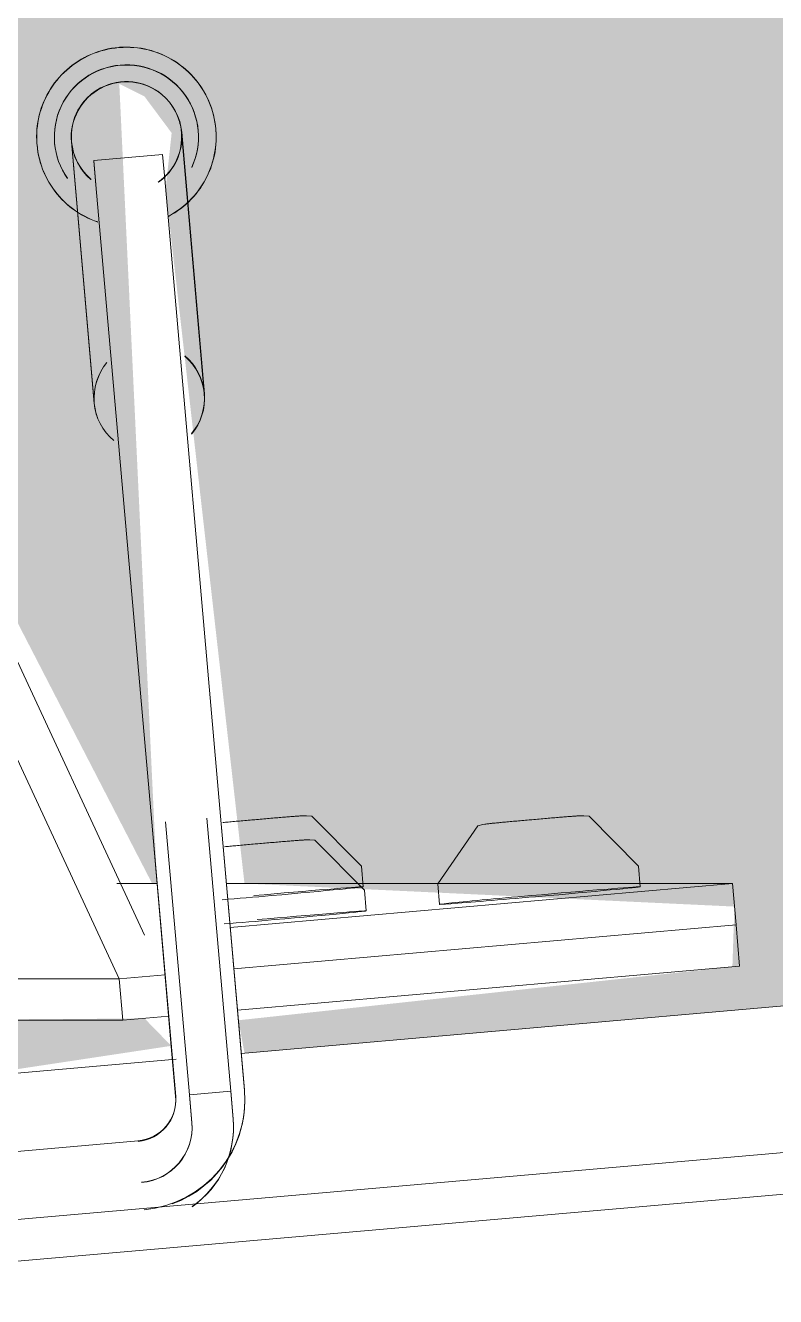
# Model space of a CAD drawing. Header units: millimetres. Extents: x 4237772 to 4686020, y -673 to 29459.
# Drawn here: x 4477219.1 to 4477273.4, y 16848.2 to 16940.2 of the extents above; entities that cross this region are included whole.
import ezdxf

# ---------------------------------------------------------------- set-up
doc = ezdxf.new("R2010")
doc.units = ezdxf.units.MM
for name, color, linetype, lineweight in [('A-ROOF', 132, 'Continuous', 5), ('A-ROOF-PATT', 132, 'Continuous', 5), ('Q-SPCQ', 91, 'Continuous', 5)]:
    doc.layers.add(name, color=color, linetype=linetype, lineweight=lineweight)

# ---------------------------------------------------------------- blocks, each defined once
blk = doc.blocks.new('Static Line_Sayfa_Metal Deck_Pan Mount - Up to 15 _ pitch - Max 2 Users-1845874-SECTION - GRIDS B1-B2')
at = {"layer": 'Q-SPCQ'}
for p, q in [((4451600.198, 16874.363), (4451577.758, 16922.671)), ((4451575.934, 16919.499), (4451598.374, 16871.191)), ((4451616.032, 16877.864), (4451615.902, 16879.358)), ((4451636.104, 16877.864), (4451635.973, 16879.358)), ((4451601.11, 16878.102), (4451598.188, 16878.102)), ((4451642.772, 16878.102), (4451606.129, 16878.102)), ((4451642.772, 16878.102), (4451606.409, 16874.908)), ((4451621.433, 16878.091), (4451621.563, 16876.596)), ((4451643.032, 16875.113), (4451642.772, 16878.102)), ((4451616.256, 16876.121), (4451616.126, 16877.615)), ((4451606.67, 16871.92), (4451643.032, 16875.113)), ((4451606.67, 16871.92), (4451643.032, 16875.113)), ((4451643.032, 16875.113), (4451643.292, 16872.124)), ((4451598.374, 16871.191), (4451601.689, 16871.482)), ((4451598.374, 16871.191), (4451601.689, 16871.482)), ((4451643.292, 16872.124), (4451606.932, 16868.931)), ((4451576.615, 16871.191), (4451598.374, 16871.191)), ((4451587.029, 16871.191), (4451598.374, 16871.191)), ((4451598.374, 16871.191), (4451598.635, 16868.202)), ((4451598.635, 16868.202), (4451587.29, 16868.202)), ((4451601.951, 16868.494), (4451598.635, 16868.202))]:
    blk.add_line(p, q, dxfattribs=at)
at = {"layer": 'Q-SPCQ', "flags": 128}
for points in [[(4451605.869, 16882.516), (4451605.964, 16882.525), (4451606.062, 16882.534), (4451606.164, 16882.544), (4451606.268, 16882.554), (4451606.376, 16882.564), (4451606.487, 16882.574), (4451606.601, 16882.584), (4451606.717, 16882.595), (4451606.836, 16882.606), (4451606.957, 16882.617), (4451607.079, 16882.628), (4451607.204, 16882.639), (4451607.331, 16882.65), (4451607.458, 16882.662), (4451607.588, 16882.673), (4451607.718, 16882.685), (4451607.849, 16882.696), (4451607.981, 16882.708), (4451607.993, 16882.709)], [(4451615.902, 16879.358), (4451612.317, 16882.991), (4451611.937, 16883.012), (4451611.797, 16883.01), (4451611.715, 16883.008), (4451611.653, 16883.005), (4451611.599, 16883.002), (4451611.546, 16882.999), (4451611.493, 16882.996), (4451611.439, 16882.992), (4451611.381, 16882.988), (4451611.32, 16882.984), (4451611.255, 16882.979), (4451611.187, 16882.974), (4451611.115, 16882.969), (4451611.039, 16882.963), (4451610.959, 16882.957), (4451610.875, 16882.951), (4451610.787, 16882.944), (4451610.696, 16882.937), (4451610.601, 16882.929), (4451610.502, 16882.921), (4451610.401, 16882.913), (4451610.296, 16882.904), (4451610.188, 16882.896), (4451610.077, 16882.887), (4451609.963, 16882.877), (4451609.847, 16882.868), (4451609.728, 16882.858), (4451609.607, 16882.848), (4451609.484, 16882.837), (4451609.359, 16882.827), (4451609.233, 16882.816), (4451609.105, 16882.805), (4451608.976, 16882.794), (4451608.845, 16882.783), (4451608.714, 16882.772), (4451608.582, 16882.76), (4451608.45, 16882.749), (4451608.317, 16882.737), (4451608.185, 16882.726), (4451608.052, 16882.714), (4451607.993, 16882.709)], [(4451621.433, 16878.091), (4451624.335, 16882.289), (4451624.706, 16882.375), (4451624.843, 16882.398), (4451624.925, 16882.41), (4451624.986, 16882.418), (4451625.04, 16882.424), (4451625.092, 16882.43), (4451625.145, 16882.436), (4451625.2, 16882.442), (4451625.257, 16882.448), (4451625.318, 16882.455), (4451625.382, 16882.461), (4451625.45, 16882.468), (4451625.523, 16882.475), (4451625.598, 16882.483), (4451625.678, 16882.491), (4451625.762, 16882.499), (4451625.85, 16882.507), (4451625.941, 16882.516), (4451626.036, 16882.525), (4451626.134, 16882.534), (4451626.236, 16882.544), (4451626.34, 16882.554), (4451626.448, 16882.564), (4451626.559, 16882.574), (4451626.673, 16882.584), (4451626.789, 16882.595), (4451626.908, 16882.606), (4451627.028, 16882.617), (4451627.151, 16882.628), (4451627.276, 16882.639), (4451627.403, 16882.65), (4451627.53, 16882.662), (4451627.66, 16882.673), (4451627.79, 16882.685), (4451627.921, 16882.696), (4451628.053, 16882.708), (4451628.065, 16882.709)], [(4451635.973, 16879.358), (4451632.389, 16882.991), (4451632.008, 16883.012), (4451631.869, 16883.01), (4451631.787, 16883.008), (4451631.725, 16883.005), (4451631.671, 16883.002), (4451631.618, 16882.999), (4451631.565, 16882.996), (4451631.51, 16882.992), (4451631.453, 16882.988), (4451631.392, 16882.984), (4451631.327, 16882.979), (4451631.259, 16882.974), (4451631.187, 16882.969), (4451631.11, 16882.963), (4451631.03, 16882.957), (4451630.947, 16882.951), (4451630.859, 16882.944), (4451630.768, 16882.937), (4451630.673, 16882.929), (4451630.574, 16882.921), (4451630.472, 16882.913), (4451630.367, 16882.904), (4451630.259, 16882.896), (4451630.149, 16882.887), (4451630.035, 16882.877), (4451629.919, 16882.868), (4451629.8, 16882.858), (4451629.679, 16882.848), (4451629.556, 16882.837), (4451629.431, 16882.827), (4451629.305, 16882.816), (4451629.177, 16882.805), (4451629.048, 16882.794), (4451628.917, 16882.783), (4451628.786, 16882.772), (4451628.654, 16882.76), (4451628.522, 16882.749), (4451628.389, 16882.737), (4451628.257, 16882.726), (4451628.124, 16882.714), (4451628.065, 16882.709)], [(4451606.002, 16880.764), (4451606.093, 16880.773), (4451606.188, 16880.782), (4451606.286, 16880.791), (4451606.388, 16880.801), (4451606.493, 16880.81), (4451606.6, 16880.82), (4451606.711, 16880.831), (4451606.825, 16880.841), (4451606.941, 16880.852), (4451607.06, 16880.862), (4451607.181, 16880.873), (4451607.303, 16880.885), (4451607.428, 16880.896), (4451607.555, 16880.907), (4451607.683, 16880.919), (4451607.812, 16880.93), (4451607.942, 16880.942), (4451608.073, 16880.953), (4451608.205, 16880.965), (4451608.217, 16880.966)], [(4451616.126, 16877.615), (4451612.541, 16881.248), (4451612.161, 16881.268), (4451612.021, 16881.267), (4451611.939, 16881.265), (4451611.877, 16881.262), (4451611.823, 16881.259), (4451611.77, 16881.256), (4451611.717, 16881.253), (4451611.663, 16881.249), (4451611.605, 16881.245), (4451611.544, 16881.241), (4451611.479, 16881.236), (4451611.411, 16881.231), (4451611.339, 16881.226), (4451611.263, 16881.22), (4451611.183, 16881.214), (4451611.099, 16881.208), (4451611.011, 16881.201), (4451610.92, 16881.193), (4451610.825, 16881.186), (4451610.726, 16881.178), (4451610.625, 16881.17), (4451610.52, 16881.161), (4451610.412, 16881.153), (4451610.301, 16881.143), (4451610.187, 16881.134), (4451610.071, 16881.124), (4451609.952, 16881.115), (4451609.831, 16881.104), (4451609.708, 16881.094), (4451609.583, 16881.084), (4451609.457, 16881.073), (4451609.329, 16881.062), (4451609.2, 16881.051), (4451609.069, 16881.04), (4451608.938, 16881.029), (4451608.806, 16881.017), (4451608.674, 16881.006), (4451608.541, 16880.994), (4451608.409, 16880.983), (4451608.276, 16880.971), (4451608.217, 16880.966)]]:
    blk.add_lwpolyline(points, dxfattribs=at)
at = {"layer": 'Q-SPCQ'}
for centre, start_param, end_param in [((4451628.833, 16877.23), 4.799439, 7.941031), ((4451608.761, 16877.23), 4.295821, 4.799439), ((4451608.761, 16877.23), 4.799439, 7.941031), ((4451628.833, 16877.23), 1.657846, 4.799439), ((4451608.985, 16875.487), 4.799439, 7.941031), ((4451608.985, 16875.487), 4.284534, 4.799439)]:
    blk.add_ellipse(centre, major_axis=(7.27, 0.634), ratio=0.007606, start_param=start_param, end_param=end_param, dxfattribs=at)
blk = doc.blocks.new('Static Line_Sayfa_Metal Deck_Pan Mount - Up to 15 _ pitch - Max 2 Users-1865617-SECTION - GRIDS B1-B2')
at = {"layer": 'Q-SPCQ'}
for p, q in [((4451604.528, 16913.593), (4451602.875, 16932.512)), ((4451604.533, 16913.555), (4451602.892, 16932.493)), ((4451594.905, 16931.816), (4451596.559, 16912.896)), ((4451594.922, 16931.803), (4451596.563, 16912.865)), ((4451601.51, 16930.896), (4451596.529, 16930.46)), ((4451596.529, 16930.46), (4451596.684, 16928.696)), ((4451596.532, 16930.426), (4451596.687, 16928.661)), ((4451601.665, 16929.132), (4451601.51, 16930.896)), ((4451600.722, 16882.538), (4451596.684, 16928.696)), ((4451601.665, 16929.132), (4451605.703, 16882.974)), ((4451600.722, 16882.538), (4451602.456, 16862.719)), ((4451600.722, 16882.538), (4451602.093, 16866.869)), ((4451602.459, 16862.684), (4451600.722, 16882.538)), ((4451603.453, 16862.798), (4451601.723, 16882.575)), ((4451604.711, 16882.836), (4451606.441, 16863.059)), ((4451607.437, 16863.155), (4451605.703, 16882.974)), ((4451607.074, 16867.305), (4451605.703, 16882.974)), ((4451605.703, 16882.974), (4451607.44, 16863.12)), ((4451602.456, 16862.719), (4451602.093, 16866.869)), ((4451607.074, 16867.305), (4451607.437, 16863.155)), ((4451606.441, 16863.059), (4451603.453, 16862.798)), ((4451603.453, 16862.798), (4451603.627, 16860.805)), ((4451603.627, 16860.805), (4451603.453, 16862.798)), ((4451603.454, 16862.789), (4451603.628, 16860.797)), ((4451603.628, 16860.796), (4451603.454, 16862.789)), ((4451603.454, 16862.78), (4451603.629, 16860.788)), ((4451603.629, 16860.788), (4451603.454, 16862.78)), ((4451606.616, 16861.067), (4451606.441, 16863.059)), ((4451606.441, 16863.059), (4451606.616, 16861.067)), ((4451606.616, 16861.058), (4451606.442, 16863.05)), ((4451606.442, 16863.05), (4451606.616, 16861.058)), ((4451606.617, 16861.049), (4451606.443, 16863.042)), ((4451606.443, 16863.042), (4451606.617, 16861.049)), ((4451577.812, 16857.552), (4451599.729, 16859.469)), ((4451650.335, 16858.966), (4451506.146, 16846.351)), ((4451508.5, 16843.546), (4451648.504, 16855.794))]:
    blk.add_line(p, q, dxfattribs=at)
at = {"layer": 'Q-SPCQ', "flags": 128}
for points in [[(4451598.323, 16938.639), (4451598.065, 16938.611), (4451597.808, 16938.573), (4451597.552, 16938.525), (4451597.299, 16938.466), (4451597.048, 16938.398), (4451596.8, 16938.319), (4451596.556, 16938.231), (4451596.315, 16938.132), (4451596.079, 16938.025), (4451595.846, 16937.908), (4451595.619, 16937.781), (4451595.397, 16937.646), (4451595.181, 16937.502), (4451594.97, 16937.349), (4451594.766, 16937.188), (4451594.568, 16937.019), (4451594.378, 16936.843), (4451594.194, 16936.659), (4451594.018, 16936.467), (4451593.85, 16936.269), (4451593.69, 16936.064), (4451593.538, 16935.853), (4451593.395, 16935.636), (4451593.26, 16935.414), (4451593.135, 16935.186), (4451593.019, 16934.953), (4451592.912, 16934.716), (4451592.815, 16934.475), (4451592.727, 16934.23), (4451592.649, 16933.982), (4451592.582, 16933.731), (4451592.524, 16933.478), (4451592.477, 16933.222), (4451592.439, 16932.965), (4451592.412, 16932.706), (4451592.396, 16932.447), (4451592.39, 16932.187), (4451592.394, 16931.927), (4451592.409, 16931.667), (4451592.415, 16931.597)], [(4451598.324, 16938.631), (4451598.066, 16938.603), (4451597.808, 16938.565), (4451597.553, 16938.516), (4451597.3, 16938.458), (4451597.049, 16938.389), (4451596.801, 16938.31), (4451596.557, 16938.222), (4451596.316, 16938.124), (4451596.079, 16938.016), (4451595.847, 16937.899), (4451595.62, 16937.773), (4451595.398, 16937.637), (4451595.181, 16937.493), (4451594.971, 16937.341), (4451594.767, 16937.18), (4451594.569, 16937.011), (4451594.378, 16936.834), (4451594.195, 16936.65), (4451594.019, 16936.459), (4451593.851, 16936.26), (4451593.691, 16936.055), (4451593.539, 16935.844), (4451593.396, 16935.627), (4451593.261, 16935.405), (4451593.136, 16935.177), (4451593.019, 16934.945), (4451592.913, 16934.708), (4451592.815, 16934.467), (4451592.728, 16934.222), (4451592.65, 16933.974), (4451592.582, 16933.723), (4451592.525, 16933.469), (4451592.477, 16933.214), (4451592.44, 16932.956), (4451592.413, 16932.698), (4451592.397, 16932.438), (4451592.391, 16932.178), (4451592.395, 16931.918), (4451592.41, 16931.659), (4451592.415, 16931.589)], [(4451598.325, 16938.622), (4451598.066, 16938.594), (4451597.809, 16938.556), (4451597.554, 16938.507), (4451597.3, 16938.449), (4451597.05, 16938.38), (4451596.802, 16938.302), (4451596.557, 16938.213), (4451596.317, 16938.115), (4451596.08, 16938.007), (4451595.848, 16937.89), (4451595.621, 16937.764), (4451595.399, 16937.628), (4451595.182, 16937.484), (4451594.972, 16937.332), (4451594.768, 16937.171), (4451594.57, 16937.002), (4451594.379, 16936.825), (4451594.196, 16936.641), (4451594.02, 16936.45), (4451593.852, 16936.252), (4451593.691, 16936.047), (4451593.54, 16935.836), (4451593.396, 16935.619), (4451593.262, 16935.396), (4451593.136, 16935.168), (4451593.02, 16934.936), (4451592.913, 16934.699), (4451592.816, 16934.458), (4451592.729, 16934.213), (4451592.651, 16933.965), (4451592.583, 16933.714), (4451592.525, 16933.46), (4451592.478, 16933.205), (4451592.441, 16932.947), (4451592.414, 16932.689), (4451592.397, 16932.429), (4451592.391, 16932.17), (4451592.396, 16931.91), (4451592.41, 16931.65), (4451592.416, 16931.58)], [(4451605.365, 16932.731), (4451605.337, 16932.989), (4451605.299, 16933.246), (4451605.251, 16933.502), (4451605.192, 16933.755), (4451605.123, 16934.006), (4451605.045, 16934.253), (4451604.956, 16934.498), (4451604.858, 16934.739), (4451604.75, 16934.975), (4451604.633, 16935.207), (4451604.507, 16935.435), (4451604.372, 16935.657), (4451604.228, 16935.873), (4451604.075, 16936.084), (4451603.914, 16936.288), (4451603.745, 16936.485), (4451603.569, 16936.676), (4451603.384, 16936.86), (4451603.193, 16937.036), (4451602.995, 16937.204), (4451602.79, 16937.364), (4451602.579, 16937.516), (4451602.362, 16937.659), (4451602.139, 16937.793), (4451601.912, 16937.919), (4451601.679, 16938.035), (4451601.442, 16938.142), (4451601.201, 16938.239), (4451600.956, 16938.327), (4451600.708, 16938.404), (4451600.457, 16938.472), (4451600.204, 16938.53), (4451599.948, 16938.577), (4451599.691, 16938.614), (4451599.432, 16938.641), (4451599.173, 16938.658), (4451598.913, 16938.664), (4451598.653, 16938.66), (4451598.393, 16938.645), (4451598.323, 16938.639)], [(4451605.366, 16932.722), (4451605.338, 16932.98), (4451605.3, 16933.237), (4451605.251, 16933.493), (4451605.193, 16933.746), (4451605.124, 16933.997), (4451605.046, 16934.245), (4451604.957, 16934.489), (4451604.859, 16934.73), (4451604.751, 16934.967), (4451604.634, 16935.199), (4451604.508, 16935.426), (4451604.372, 16935.648), (4451604.228, 16935.864), (4451604.076, 16936.075), (4451603.915, 16936.279), (4451603.746, 16936.477), (4451603.569, 16936.667), (4451603.385, 16936.851), (4451603.194, 16937.027), (4451602.996, 16937.195), (4451602.791, 16937.355), (4451602.58, 16937.507), (4451602.363, 16937.65), (4451602.14, 16937.785), (4451601.912, 16937.91), (4451601.68, 16938.026), (4451601.443, 16938.133), (4451601.202, 16938.231), (4451600.957, 16938.318), (4451600.709, 16938.396), (4451600.458, 16938.463), (4451600.204, 16938.521), (4451599.949, 16938.569), (4451599.691, 16938.606), (4451599.433, 16938.633), (4451599.173, 16938.649), (4451598.913, 16938.655), (4451598.654, 16938.651), (4451598.394, 16938.636), (4451598.324, 16938.631)], [(4451605.367, 16932.713), (4451605.339, 16932.972), (4451605.301, 16933.229), (4451605.252, 16933.484), (4451605.194, 16933.737), (4451605.125, 16933.988), (4451605.046, 16934.236), (4451604.958, 16934.481), (4451604.86, 16934.721), (4451604.752, 16934.958), (4451604.635, 16935.19), (4451604.509, 16935.417), (4451604.373, 16935.639), (4451604.229, 16935.856), (4451604.077, 16936.066), (4451603.916, 16936.27), (4451603.747, 16936.468), (4451603.57, 16936.659), (4451603.386, 16936.842), (4451603.195, 16937.018), (4451602.996, 16937.186), (4451602.791, 16937.346), (4451602.58, 16937.498), (4451602.363, 16937.642), (4451602.141, 16937.776), (4451601.913, 16937.901), (4451601.681, 16938.018), (4451601.444, 16938.125), (4451601.203, 16938.222), (4451600.958, 16938.309), (4451600.71, 16938.387), (4451600.459, 16938.455), (4451600.205, 16938.512), (4451599.95, 16938.56), (4451599.692, 16938.597), (4451599.434, 16938.624), (4451599.174, 16938.64), (4451598.914, 16938.647), (4451598.654, 16938.642), (4451598.395, 16938.628), (4451598.325, 16938.622)], [(4451601.933, 16926.42), (4451602.16, 16926.547), (4451602.382, 16926.682), (4451602.599, 16926.826), (4451602.809, 16926.979), (4451603.014, 16927.139), (4451603.211, 16927.308), (4451603.402, 16927.485), (4451603.585, 16927.669), (4451603.761, 16927.861), (4451603.93, 16928.059), (4451604.09, 16928.264), (4451604.241, 16928.475), (4451604.385, 16928.692), (4451604.519, 16928.914), (4451604.645, 16929.142), (4451604.761, 16929.374), (4451604.868, 16929.611), (4451604.965, 16929.853), (4451605.053, 16930.097), (4451605.13, 16930.345), (4451605.198, 16930.596), (4451605.256, 16930.85), (4451605.303, 16931.106), (4451605.34, 16931.363), (4451605.367, 16931.621), (4451605.384, 16931.881), (4451605.39, 16932.141), (4451605.385, 16932.401), (4451605.371, 16932.66), (4451605.365, 16932.73)], [(4451601.934, 16926.412), (4451602.161, 16926.538), (4451602.383, 16926.673), (4451602.6, 16926.817), (4451602.81, 16926.97), (4451603.014, 16927.131), (4451603.212, 16927.3), (4451603.403, 16927.476), (4451603.586, 16927.66), (4451603.762, 16927.852), (4451603.93, 16928.05), (4451604.09, 16928.255), (4451604.242, 16928.466), (4451604.386, 16928.683), (4451604.52, 16928.905), (4451604.645, 16929.133), (4451604.762, 16929.366), (4451604.868, 16929.603), (4451604.966, 16929.844), (4451605.053, 16930.089), (4451605.131, 16930.337), (4451605.199, 16930.588), (4451605.256, 16930.841), (4451605.304, 16931.097), (4451605.341, 16931.354), (4451605.368, 16931.613), (4451605.384, 16931.872), (4451605.391, 16932.132), (4451605.386, 16932.392), (4451605.372, 16932.652), (4451605.366, 16932.722)], [(4451601.935, 16926.403), (4451602.162, 16926.529), (4451602.384, 16926.664), (4451602.6, 16926.808), (4451602.811, 16926.961), (4451603.015, 16927.122), (4451603.213, 16927.291), (4451603.403, 16927.468), (4451603.587, 16927.652), (4451603.763, 16927.843), (4451603.931, 16928.041), (4451604.091, 16928.246), (4451604.243, 16928.457), (4451604.386, 16928.674), (4451604.521, 16928.897), (4451604.646, 16929.124), (4451604.762, 16929.357), (4451604.869, 16929.594), (4451604.967, 16929.835), (4451605.054, 16930.08), (4451605.132, 16930.328), (4451605.2, 16930.579), (4451605.257, 16930.833), (4451605.305, 16931.088), (4451605.342, 16931.345), (4451605.369, 16931.604), (4451605.385, 16931.864), (4451605.391, 16932.123), (4451605.387, 16932.383), (4451605.372, 16932.643), (4451605.367, 16932.713)], [(4451592.415, 16931.597), (4451592.442, 16931.339), (4451592.481, 16931.082), (4451592.529, 16930.826), (4451592.588, 16930.573), (4451592.656, 16930.322), (4451592.735, 16930.074), (4451592.823, 16929.83), (4451592.921, 16929.589), (4451593.029, 16929.353), (4451593.146, 16929.12), (4451593.273, 16928.893), (4451593.408, 16928.671), (4451593.552, 16928.455), (4451593.705, 16928.244), (4451593.865, 16928.04), (4451594.034, 16927.842), (4451594.211, 16927.652), (4451594.395, 16927.468), (4451594.587, 16927.292), (4451594.785, 16927.124), (4451594.99, 16926.964), (4451595.201, 16926.812), (4451595.418, 16926.669), (4451595.64, 16926.534), (4451595.868, 16926.409), (4451596.1, 16926.293), (4451596.337, 16926.186), (4451596.579, 16926.089), (4451596.823, 16926.001)], [(4451592.415, 16931.589), (4451592.443, 16931.33), (4451592.481, 16931.073), (4451592.53, 16930.817), (4451592.588, 16930.564), (4451592.657, 16930.313), (4451592.736, 16930.066), (4451592.824, 16929.821), (4451592.922, 16929.58), (4451593.03, 16929.344), (4451593.147, 16929.112), (4451593.273, 16928.884), (4451593.409, 16928.662), (4451593.553, 16928.446), (4451593.705, 16928.236), (4451593.866, 16928.031), (4451594.035, 16927.834), (4451594.212, 16927.643), (4451594.396, 16927.459), (4451594.587, 16927.284), (4451594.786, 16927.115), (4451594.99, 16926.955), (4451595.201, 16926.803), (4451595.418, 16926.66), (4451595.641, 16926.526), (4451595.869, 16926.4), (4451596.101, 16926.284), (4451596.338, 16926.177), (4451596.579, 16926.08), (4451596.824, 16925.992)], [(4451592.416, 16931.58), (4451592.444, 16931.321), (4451592.482, 16931.064), (4451592.53, 16930.809), (4451592.589, 16930.555), (4451592.658, 16930.305), (4451592.736, 16930.057), (4451592.825, 16929.812), (4451592.923, 16929.572), (4451593.031, 16929.335), (4451593.148, 16929.103), (4451593.274, 16928.876), (4451593.409, 16928.654), (4451593.553, 16928.437), (4451593.706, 16928.227), (4451593.867, 16928.023), (4451594.036, 16927.825), (4451594.213, 16927.634), (4451594.397, 16927.451), (4451594.588, 16927.275), (4451594.786, 16927.107), (4451594.991, 16926.946), (4451595.202, 16926.795), (4451595.419, 16926.651), (4451595.642, 16926.517), (4451595.869, 16926.392), (4451596.102, 16926.275), (4451596.339, 16926.168), (4451596.58, 16926.071), (4451596.825, 16925.984)]]:
    blk.add_lwpolyline(points, dxfattribs=at)
at = {"layer": 'Q-SPCQ'}
for centre, radius, start, end in [((4451598.89, 16932.164), 5.219, 95, 215), ((4451598.89, 16932.164), 5.219, 95, 215), ((4451598.891, 16932.155), 5.219, 95, 215), ((4451598.891, 16932.155), 5.219, 95, 215), ((4451598.891, 16932.147), 5.219, 95, 215), ((4451598.891, 16932.146), 5.219, 95, 215), ((4451598.89, 16932.164), 5.219, 335, 95), ((4451598.89, 16932.164), 5.219, 335, 95), ((4451598.891, 16932.155), 5.219, 335, 95), ((4451598.891, 16932.155), 5.219, 335, 95), ((4451598.891, 16932.147), 5.219, 335, 95), ((4451598.891, 16932.146), 5.219, 335, 95), ((4451598.89, 16932.164), 4, 5, 185), ((4451598.89, 16932.164), 4, 50, 184.99542), ((4451598.907, 16932.148), 4, 50, 184.95168), ((4451598.89, 16932.164), 4, 5, 35), ((4451598.907, 16932.148), 4, 5, 35), ((4451598.891, 16932.146), 4, 155, 185), ((4451598.891, 16932.146), 4, 5, 20), ((4451598.89, 16932.164), 4, 305, 5), ((4451598.89, 16932.164), 4, 305, 4.99542), ((4451598.907, 16932.148), 4, 305, 4.95168), ((4451598.891, 16932.146), 4, 320, 5), ((4451598.89, 16932.164), 4, 185, 230), ((4451598.89, 16932.164), 4, 185, 230), ((4451598.891, 16932.146), 4, 185, 230), ((4451598.907, 16932.148), 4, 185, 230), ((4451600.543, 16913.245), 4, 140, 184.99542), ((4451600.543, 16913.245), 4, 5, 50), ((4451600.548, 16913.21), 4, 5, 50), ((4451600.548, 16913.21), 4, 155, 184.95168), ((4451600.543, 16913.245), 4, 185, 230), ((4451600.548, 16913.21), 4, 185, 200), ((4451600.543, 16913.245), 4, 320, 4.99542), ((4451600.548, 16913.21), 4, 320, 4.95168), ((4451599.467, 16862.458), 8, 275, 5), ((4451599.467, 16862.458), 8, 275, 5), ((4451599.467, 16862.458), 3, 275, 5), ((4451599.467, 16862.458), 3, 275, 5), ((4451599.47, 16862.423), 3, 275, 5), ((4451599.47, 16862.423), 3, 275, 5), ((4451599.47, 16862.423), 8, 290, 5), ((4451599.47, 16862.423), 8, 290, 5), ((4451599.642, 16860.457), 4, 275, 5), ((4451599.642, 16860.457), 4, 275, 5), ((4451599.643, 16860.448), 4, 275, 5), ((4451599.643, 16860.448), 4, 275, 5), ((4451599.644, 16860.439), 4, 275, 5), ((4451599.644, 16860.439), 4, 275, 5), ((4451599.642, 16860.457), 7, 305, 5), ((4451599.642, 16860.457), 7, 305, 5), ((4451599.643, 16860.448), 7, 305, 5), ((4451599.643, 16860.448), 7, 305, 5), ((4451599.644, 16860.439), 7, 305, 5), ((4451599.644, 16860.439), 7, 305, 5)]:
    blk.add_arc(centre, radius, start, end, dxfattribs=at)

msp = doc.modelspace()

# ---------------------------------------------------------------- hatches: boundary and pattern name
at = {"layer": 'A-ROOF-PATT'}
h = msp.add_hatch(dxfattribs=at)
h.set_pattern_fill('FP_183', color=256, style=0, pattern_type=2)
h.set_pattern_definition([(5.019, (59903.924, -378081.246), (-29.0603916845, -0.0003814649), [])])
h.paths.add_polyline_path([(4477079.2, 16918.642), (4477084.437, 16918.642), (4477084.871, 16916.325), (4477115.365, 16921.32), (4477114.355, 16921.406), (4477079.635, 16918.677)])
h.paths.add_polyline_path([(4464338.939, 15733.243), (4477195.518, 16864.567), (4477195.19, 16867.259), (4477183.331, 16868.202), (4477177.836, 16870.193), (4477175.927, 16875.113), (4477155.308, 16915.268), (4477064.01, 16907.25), (4477047.922, 16852.547), (4476983.015, 16848.854), (4476982.755, 16850.058), (4476957.698, 16848.854), (4476957.437, 16854.854), (4476999.89, 16859.097), (4477013.493, 16910.056), (4477074.248, 16915.392), (4477073.964, 16918.642), (4477097.999, 16920.856), (4477098.106, 16932.145), (4477120.504, 16933.655), (4477121.515, 16922.817), (4477136.521, 16922.671), (4477136.912, 16920.895), (4477157.132, 16922.671), (4477205.305, 16922.671), (4477228.299, 16878.102), (4477228.657, 16878.102), (4477225.921, 16936.004), (4477227.745, 16935.088), (4477229.713, 16932.444), (4477229.276, 16928.389), (4477234.987, 16878.102), (4477270.464, 16876.435), (4477270.318, 16872.079), (4477234.542, 16868.202), (4477234.987, 16865.823), (4486516.718, 17680.98), (4486463.475, 17680.989), (4476807.832, 17680.955), (4469065.64, 16999.863), (4469543.414, 17002.027), (4469543.878, 17002.353), (4469555.631, 17001.077), (4469560.604, 16999.863), (4470048.747, 17002.027), (4470049.211, 17002.353), (4470060.964, 17001.077), (4470065.676, 16999.863), (4470554.079, 17002.027), (4470554.543, 17002.353), (4470566.297, 17001.077), (4470571.009, 16999.863), (4471059.412, 17002.027), (4471059.876, 17002.353), (4471071.63, 17001.077), (4471076.342, 16999.863), (4471564.745, 17002.027), (4471565.209, 17002.353), (4471576.963, 17001.077), (4471581.675, 16999.863), (4472070.078, 17002.027), (4472070.542, 17002.353), (4472082.296, 17001.077), (4472087.008, 16999.863), (4472575.411, 17002.027), (4472575.875, 17002.353), (4472587.628, 17001.077), (4472592.341, 16999.863), (4473080.744, 17002.027), (4473081.208, 17002.353), (4473092.961, 17001.077), (4473097.673, 16999.863), (4473586.076, 17002.027), (4473586.54, 17002.353), (4473598.294, 17001.077), (4473603.006, 16999.863), (4474091.409, 17002.027), (4474091.873, 17002.353), (4474103.627, 17001.077), (4474108.339, 16999.863), (4474596.742, 17002.027), (4474597.206, 17002.353), (4474608.96, 17001.077), (4474613.672, 16999.863), (4475102.075, 17002.027), (4475102.539, 17002.353), (4475114.293, 17001.077), (4475119.005, 16999.863), (4475607.408, 17002.027), (4475607.872, 17002.353), (4475619.626, 17001.077), (4475624.338, 16999.863), (4476112.741, 17002.027), (4476113.205, 17002.353), (4476124.958, 17001.077), (4476129.67, 16999.863), (4476618.074, 17002.027), (4476622.437, 17002.353), (4476630.291, 17001.077), (4476635.204, 16996.572), (4476633.437, 16992.253), (4476627.289, 16987.69), (4476629.349, 16988.457), (4476630.281, 16988.276), (4476632.846, 16924.519), (4476625.864, 16924.519), (4476620.206, 16989.403), (4476616.94, 16990.679), (4476613.798, 16991.893), (4476124.016, 16990.051), (4476121.857, 16989.403), (4476124.016, 16988.457), (4476124.948, 16988.276), (4476127.513, 16924.519), (4476120.531, 16924.519), (4476114.873, 16989.403), (4476111.607, 16990.679), (4476108.465, 16991.893), (4475618.683, 16990.051), (4475616.524, 16989.403), (4475618.683, 16988.457), (4475619.615, 16988.276), (4475622.18, 16924.519), (4475615.1, 16926.178), (4475609.54, 16989.403), (4475606.275, 16990.679), (4475603.132, 16991.893), (4475113.35, 16990.051), (4475111.191, 16989.403), (4475113.35, 16988.457), (4475114.282, 16988.276), (4475116.847, 16924.519), (4475109.865, 16924.519), (4475104.207, 16989.403), (4475100.942, 16990.679), (4475097.799, 16991.893), (4474608.017, 16990.051), (4474605.858, 16989.403), (4474608.017, 16988.457), (4474608.949, 16988.276), (4474611.514, 16924.519), (4474604.533, 16924.519), (4474598.874, 16989.403), (4474595.609, 16990.679), (4474592.466, 16991.893), (4474102.684, 16990.051), (4474100.525, 16989.403), (4474102.684, 16988.457), (4474103.616, 16988.276), (4474106.181, 16924.519), (4474099.2, 16924.519), (4474093.541, 16989.403), (4474090.276, 16990.679), (4474087.134, 16991.893), (4473597.352, 16990.051), (4473595.192, 16989.403), (4473597.352, 16988.457), (4473598.284, 16988.276), (4473600.848, 16924.519), (4473593.867, 16924.519), (4473588.209, 16989.403), (4473584.943, 16990.679), (4473581.801, 16991.893), (4473092.019, 16990.051), (4473089.91, 16988.537), (4473092.019, 16988.457), (4473092.951, 16988.276), (4473095.516, 16924.519), (4473088.534, 16924.519), (4473082.876, 16989.403), (4473079.61, 16990.679), (4473076.468, 16991.893), (4472586.686, 16990.051), (4472584.577, 16988.537), (4472586.686, 16988.457), (4472587.618, 16988.276), (4472590.183, 16924.519), (4472583.201, 16924.519), (4472577.543, 16989.403), (4472574.278, 16990.679), (4472571.135, 16991.893), (4472081.353, 16990.051), (4472079.244, 16988.537), (4472081.353, 16988.457), (4472082.285, 16988.276), (4472084.85, 16924.519), (4472077.868, 16924.519), (4472072.21, 16989.403), (4472068.945, 16990.679), (4472065.802, 16991.893), (4471576.02, 16990.051), (4471573.911, 16988.537), (4471576.02, 16988.457), (4471576.952, 16988.276), (4471579.517, 16924.519), (4471572.536, 16924.519), (4471566.877, 16989.403), (4471563.612, 16990.679), (4471560.469, 16991.893), (4471070.687, 16990.051), (4471068.578, 16988.537), (4471070.687, 16988.457), (4471071.619, 16988.276), (4471074.184, 16924.519), (4471067.203, 16924.519), (4471061.544, 16989.403), (4471058.279, 16990.679), (4471055.136, 16991.893), (4470565.355, 16990.051), (4470563.195, 16989.403), (4470565.355, 16988.457), (4470566.286, 16988.276), (4470568.851, 16924.519), (4470561.87, 16924.519), (4470556.211, 16989.403), (4470552.946, 16990.679), (4470549.804, 16991.893), (4470060.022, 16990.051), (4470057.862, 16989.403), (4470060.022, 16988.457), (4470060.954, 16988.276), (4470063.519, 16924.519), (4470056.484, 16925.41), (4470050.879, 16989.403), (4470047.613, 16990.679), (4470044.471, 16991.893), (4469554.689, 16990.051), (4469552.53, 16989.403), (4469554.689, 16988.457), (4469555.621, 16988.276), (4469558.186, 16924.519), (4469551.204, 16924.519), (4469545.546, 16989.403), (4469542.28, 16990.679), (4469539.138, 16991.893), (4469049.356, 16990.051), (4469047.247, 16988.537), (4469049.356, 16988.457), (4469050.288, 16988.276), (4469052.853, 16924.519), (4469045.871, 16924.519), (4469040.213, 16989.403), (4469036.948, 16990.679), (4469033.805, 16991.893), (4468948.426, 16990.679), (4468547.216, 16955.441), (4468548.542, 16926.617), (4468547.315, 16926.773), (4468547.52, 16924.519), (4468540.538, 16924.519), (4468538.305, 16954.658), (4468111.853, 16917.204), (4468131.754, 16878.102), (4468174.501, 16876.102), (4468174.327, 16872.079), (4468107.336, 16868.202), (4468107.075, 16869.407), (4468082.018, 16868.202), (4468079.935, 16875.113), (4468062.4, 16912.861), (4467967.287, 16904.507), (4467951.931, 16852.547), (4467887.024, 16848.854), (4467886.764, 16850.058), (4467861.706, 16848.854), (4467861.446, 16854.854), (4467903.758, 16858.57), (4467914.79, 16899.896), (4457366.496, 15971.173), (4461821.922, 15971.173), (4459394.771, 15758.011), (4464282.835, 15733.524)])
h.paths.add_polyline_path([(4468424.62, 16850.684), (4468424.359, 16852.501), (4468403.675, 16850.684), (4468403.415, 16853.673), (4468403.284, 16855.702), (4468400.265, 16905.502), (4468478.579, 16914.564), (4468494.774, 16916.407), (4468543.899, 16920.166), (4468544.158, 16918.139), (4468613.053, 16922.158), (4468617.38, 16873.096), (4468618.939, 16871.104), (4468622.838, 16871.104), (4468622.838, 16868.092), (4468458.649, 16853.673)])
h.paths.add_polyline_path([(4468929.953, 16850.684), (4468929.692, 16852.501), (4468909.008, 16850.684), (4468908.747, 16853.673), (4468908.616, 16855.702), (4468905.598, 16905.502), (4468983.912, 16914.564), (4469000.107, 16916.407), (4469049.232, 16920.166), (4469049.491, 16918.139), (4469118.386, 16922.158), (4469122.713, 16873.096), (4469124.272, 16871.104), (4469128.171, 16871.104), (4469128.171, 16868.092), (4468963.982, 16853.673)])
h.paths.add_polyline_path([(4469435.285, 16850.684), (4469435.025, 16852.501), (4469414.341, 16850.684), (4469414.08, 16853.673), (4469413.949, 16855.702), (4469410.931, 16905.502), (4469489.245, 16914.564), (4469505.44, 16916.407), (4469554.565, 16920.166), (4469554.824, 16918.139), (4469623.719, 16922.158), (4469628.046, 16873.096), (4469629.605, 16871.104), (4469633.504, 16871.104), (4469633.504, 16868.092), (4469469.315, 16853.673)])
h.paths.add_polyline_path([(4469919.674, 16850.684), (4469919.413, 16853.673), (4469919.282, 16855.702), (4469916.264, 16905.502), (4469994.578, 16914.564), (4470010.773, 16916.407), (4470059.898, 16920.166), (4470060.157, 16918.139), (4470129.051, 16922.158), (4470133.379, 16873.096), (4470134.938, 16871.104), (4470138.837, 16871.104), (4470138.837, 16868.092), (4469930.573, 16851.641)])
h.paths.add_polyline_path([(4470951.284, 16850.684), (4470951.024, 16852.501), (4470930.339, 16850.684), (4470930.079, 16853.673), (4470929.948, 16855.702), (4470926.93, 16905.502), (4471005.244, 16914.564), (4471021.438, 16916.407), (4471070.564, 16920.166), (4471070.822, 16918.139), (4471139.717, 16922.158), (4471144.045, 16873.096), (4471145.603, 16871.104), (4471149.502, 16871.104), (4471149.502, 16868.092), (4470985.313, 16853.673)])
h.paths.add_polyline_path([(4470445.951, 16850.684), (4470445.691, 16852.501), (4470425.007, 16850.684), (4470424.746, 16853.673), (4470424.615, 16855.702), (4470421.597, 16905.502), (4470499.911, 16914.564), (4470516.106, 16916.407), (4470565.231, 16920.166), (4470565.49, 16918.139), (4470634.384, 16922.158), (4470638.712, 16873.096), (4470640.27, 16871.104), (4470644.169, 16871.104), (4470644.169, 16868.092), (4470479.98, 16853.673)])
h.paths.add_polyline_path([(4471435.672, 16850.684), (4471435.412, 16853.673), (4471435.281, 16855.702), (4471432.262, 16905.502), (4471510.576, 16914.564), (4471526.771, 16916.407), (4471575.897, 16920.166), (4471576.155, 16918.139), (4471645.05, 16922.158), (4471649.377, 16873.096), (4471650.936, 16871.104), (4471654.835, 16871.104), (4471654.835, 16868.092), (4471446.571, 16851.641)])
h.paths.add_polyline_path([(4471961.95, 16850.684), (4471961.689, 16852.501), (4471941.005, 16850.684), (4471940.745, 16853.673), (4471940.614, 16855.702), (4471937.595, 16905.502), (4472015.909, 16914.564), (4472035.424, 16916.705), (4472081.229, 16920.166), (4472081.488, 16918.139), (4472150.383, 16922.158), (4472154.71, 16873.096), (4472156.269, 16871.104), (4472160.168, 16871.104), (4472160.168, 16868.092), (4471995.979, 16853.673)])
h.paths.add_polyline_path([(4472467.283, 16850.684), (4472467.022, 16852.501), (4472446.338, 16850.684), (4472446.077, 16853.673), (4472445.946, 16855.702), (4472442.928, 16905.502), (4472521.242, 16914.564), (4472537.437, 16916.407), (4472586.562, 16920.166), (4472586.821, 16918.139), (4472655.716, 16922.158), (4472660.043, 16873.096), (4472661.602, 16871.104), (4472665.501, 16871.104), (4472665.501, 16868.092), (4472501.312, 16853.673)])
h.paths.add_polyline_path([(4472972.615, 16850.684), (4472972.355, 16852.501), (4472951.671, 16850.684), (4472951.41, 16853.673), (4472951.279, 16855.702), (4472948.261, 16905.502), (4473025.352, 16914.564), (4473042.77, 16916.407), (4473091.895, 16920.166), (4473092.154, 16918.139), (4473161.049, 16922.158), (4473165.376, 16873.096), (4473166.935, 16871.104), (4473170.834, 16871.104), (4473170.834, 16868.092), (4473006.645, 16853.673)])
h.paths.add_polyline_path([(4473983.281, 16850.684), (4473983.021, 16852.501), (4473962.336, 16850.684), (4473962.076, 16853.673), (4473961.945, 16855.702), (4473958.927, 16905.502), (4474037.241, 16914.564), (4474053.436, 16916.407), (4474102.561, 16920.166), (4474102.82, 16918.139), (4474171.714, 16922.158), (4474176.042, 16873.096), (4474177.6, 16871.104), (4474181.499, 16871.104), (4474181.499, 16868.092), (4474015.28, 16853.494)])
h.paths.add_polyline_path([(4473477.948, 16850.684), (4473477.688, 16852.501), (4473457.004, 16850.684), (4473456.743, 16853.673), (4473456.612, 16855.702), (4473453.594, 16905.502), (4473531.908, 16914.564), (4473548.103, 16916.407), (4473597.228, 16920.166), (4473597.487, 16918.139), (4473666.381, 16922.158), (4473670.709, 16873.096), (4473672.267, 16871.104), (4473676.167, 16871.104), (4473676.167, 16868.092), (4473511.978, 16853.673)])
h.paths.add_polyline_path([(4474488.614, 16850.684), (4474488.353, 16852.501), (4474467.669, 16850.684), (4474467.409, 16853.673), (4474467.278, 16855.702), (4474464.26, 16905.502), (4474542.573, 16914.564), (4474558.768, 16916.407), (4474607.894, 16920.166), (4474608.152, 16918.139), (4474677.047, 16922.158), (4474681.374, 16873.096), (4474682.933, 16871.104), (4474686.832, 16871.104), (4474686.832, 16868.092), (4474510.244, 16852.584)])
h.paths.add_polyline_path([(4476509.945, 16850.684), (4476509.685, 16852.501), (4476489.001, 16850.684), (4476488.74, 16853.673), (4476488.609, 16855.702), (4476485.591, 16905.502), (4476563.905, 16914.564), (4476580.1, 16916.407), (4476629.225, 16920.166), (4476629.484, 16918.139), (4476698.378, 16922.158), (4476702.706, 16873.096), (4476704.265, 16871.104), (4476708.164, 16871.104), (4476708.164, 16868.092), (4476543.975, 16853.673)])
h.paths.add_polyline_path([(4474973.002, 16850.684), (4474972.742, 16853.673), (4474972.611, 16855.702), (4474969.592, 16905.502), (4475047.906, 16914.564), (4475064.101, 16916.407), (4475113.226, 16920.166), (4475113.485, 16918.139), (4475182.38, 16922.158), (4475186.707, 16873.096), (4475188.266, 16871.104), (4475192.165, 16871.104), (4475192.165, 16868.092), (4474983.901, 16851.641)])
h.paths.add_polyline_path([(4475499.28, 16850.684), (4475499.019, 16852.501), (4475478.335, 16850.684), (4475478.075, 16853.673), (4475477.943, 16855.702), (4475474.925, 16905.502), (4475553.239, 16914.564), (4475569.434, 16916.407), (4475618.559, 16920.166), (4475618.818, 16918.139), (4475687.713, 16922.158), (4475692.04, 16873.096), (4475693.599, 16871.104), (4475697.498, 16871.104), (4475697.498, 16868.092), (4475500.172, 16850.762)])
h.paths.add_polyline_path([(4475983.668, 16850.684), (4475983.407, 16853.673), (4475983.276, 16855.702), (4475980.258, 16905.502), (4476058.572, 16914.564), (4476074.767, 16916.407), (4476123.892, 16920.166), (4476124.151, 16918.139), (4476193.046, 16922.158), (4476197.373, 16873.096), (4476198.932, 16871.104), (4476202.831, 16871.104), (4476202.831, 16868.092), (4475994.567, 16851.641)])
h.paths.add_polyline_path([(4477208.553, 16863.501), (4477208.11, 16865.307), (4477208.11, 16865.284)])
h.paths.add_polyline_path([(4477214.024, 16863.982), (4477229.685, 16866.35), (4477227.745, 16868.34), (4477213.655, 16868.202)])
h.paths.add_polyline_path([(4468999.581, 16919.143), (4468998.937, 16926.533), (4469019.694, 16926.833), (4469018.161, 16920.705), (4469000.107, 16919.182)])
h.paths.add_polyline_path([(4468494.248, 16919.143), (4468493.604, 16926.533), (4468514.361, 16926.833), (4468512.829, 16920.705), (4468494.774, 16919.182)])
h.paths.add_polyline_path([(4469504.914, 16919.143), (4469504.27, 16926.533), (4469525.027, 16926.833), (4469523.494, 16920.705), (4469505.44, 16919.182)])
h.paths.add_polyline_path([(4470010.247, 16919.143), (4470009.603, 16926.533), (4470030.384, 16926.553), (4470028.827, 16920.705), (4470010.773, 16919.182)])
h.paths.add_polyline_path([(4470515.58, 16919.143), (4470514.936, 16926.533), (4470535.693, 16926.833), (4470534.16, 16920.705), (4470516.106, 16919.182)])
h.paths.add_polyline_path([(4471020.912, 16919.143), (4471020.268, 16926.533), (4471041.026, 16926.833), (4471039.493, 16920.705), (4471021.438, 16919.182)])
h.paths.add_polyline_path([(4472031.578, 16919.143), (4472030.934, 16926.533), (4472051.691, 16926.833), (4472050.158, 16920.705), (4472032.104, 16919.182)])
h.paths.add_polyline_path([(4471526.245, 16919.143), (4471525.601, 16926.533), (4471546.295, 16927.557), (4471544.826, 16920.705), (4471526.771, 16919.182)])
h.paths.add_polyline_path([(4472536.911, 16919.143), (4472536.267, 16926.533), (4472557.024, 16926.833), (4472555.491, 16920.705), (4472537.437, 16919.182)])
h.paths.add_polyline_path([(4473547.577, 16919.143), (4473546.933, 16926.533), (4473567.69, 16926.833), (4473566.157, 16920.705), (4473548.103, 16919.182)])
h.paths.add_polyline_path([(4473042.244, 16919.143), (4473041.6, 16926.533), (4473062.357, 16926.833), (4473060.824, 16920.705), (4473042.77, 16919.182)])
h.paths.add_polyline_path([(4474052.91, 16919.143), (4474052.266, 16926.533), (4474073.023, 16926.833), (4474071.49, 16920.705), (4474053.436, 16919.182)])
h.paths.add_polyline_path([(4474558.242, 16919.143), (4474557.598, 16926.533), (4474578.356, 16926.833), (4474576.823, 16920.705), (4474558.768, 16919.182)])
h.paths.add_polyline_path([(4475568.908, 16919.143), (4475568.264, 16926.533), (4475589.056, 16926.44), (4475587.488, 16920.705), (4475569.434, 16919.182)])
h.paths.add_polyline_path([(4475063.575, 16919.143), (4475062.931, 16926.533), (4475083.688, 16926.833), (4475082.156, 16920.705), (4475064.101, 16919.182)])
h.paths.add_polyline_path([(4476579.574, 16919.143), (4476578.93, 16926.533), (4476599.687, 16926.833), (4476598.154, 16920.705), (4476580.1, 16919.182)])
h.paths.add_polyline_path([(4476074.241, 16919.143), (4476073.597, 16926.533), (4476094.354, 16926.833), (4476092.821, 16920.705), (4476074.767, 16919.182)])
h.paths.add_polyline_path([(4477116.258, 16922.299), (4477116.753, 16923.174), (4477116.225, 16922.671)])
h.paths.add_polyline_path([(4477136.609, 16946.243), (4477124.91, 16985.275), (4477124.296, 16992.401), (4477129.757, 16990.966), (4477141.571, 16946.679), (4477139.194, 16946.47)])
h.paths.add_polyline_path([(4477136.912, 16926.424), (4477127.849, 16926.424), (4477127.849, 16966.89), (4477136.609, 16946.243), (4477139.194, 16926.424)])
h.paths.add_polyline_path([(4468495.363, 16929.865), (4468498.951, 16935.774), (4468502.442, 16938.297), (4468506.934, 16933.51), (4468511.65, 16933.101), (4468510.537, 16931.133), (4468496.367, 16929.941)])
h.paths.add_polyline_path([(4469000.696, 16929.865), (4469004.284, 16935.774), (4469007.775, 16938.297), (4469012.267, 16933.51), (4469016.983, 16933.101), (4469015.869, 16931.133), (4469001.7, 16929.941)])
h.paths.add_polyline_path([(4470011.362, 16929.865), (4470014.95, 16935.774), (4470018.44, 16938.297), (4470022.933, 16933.51), (4470027.648, 16933.101), (4470026.535, 16931.133), (4470012.366, 16929.941)])
h.paths.add_polyline_path([(4469506.029, 16929.865), (4469509.617, 16935.774), (4469513.107, 16938.297), (4469517.6, 16933.51), (4469522.316, 16933.101), (4469521.202, 16931.133), (4469507.033, 16929.941)])
h.paths.add_polyline_path([(4470516.695, 16929.865), (4470520.283, 16935.774), (4470523.773, 16938.297), (4470528.266, 16933.51), (4470532.981, 16933.101), (4470531.868, 16931.133), (4470517.699, 16929.941)])
h.paths.add_polyline_path([(4471527.36, 16929.865), (4471530.949, 16935.774), (4471534.439, 16938.297), (4471540.46, 16933.982), (4471543.647, 16933.101), (4471540.46, 16930.951), (4471528.364, 16929.941)])
h.paths.add_polyline_path([(4471022.028, 16929.865), (4471025.616, 16935.774), (4471029.106, 16938.297), (4471033.599, 16933.51), (4471038.314, 16933.101), (4471037.201, 16931.133), (4471023.032, 16929.941)])
h.paths.add_polyline_path([(4472538.026, 16929.865), (4472541.614, 16935.774), (4472545.104, 16938.297), (4472549.597, 16933.51), (4472554.313, 16933.101), (4472553.199, 16931.133), (4472539.03, 16929.941)])
h.paths.add_polyline_path([(4472032.693, 16929.865), (4472036.281, 16935.774), (4472039.772, 16938.297), (4472044.264, 16933.51), (4472048.98, 16933.101), (4472047.867, 16931.133), (4472033.697, 16929.941)])
h.paths.add_polyline_path([(4473043.359, 16929.865), (4473046.947, 16935.774), (4473050.437, 16938.297), (4473054.93, 16933.51), (4473059.646, 16933.101), (4473058.532, 16931.133), (4473044.363, 16929.941)])
h.paths.add_polyline_path([(4473548.692, 16929.865), (4473552.28, 16935.774), (4473555.77, 16938.297), (4473560.263, 16933.51), (4473564.978, 16933.101), (4473563.865, 16931.133), (4473549.696, 16929.941)])
h.paths.add_polyline_path([(4474559.358, 16929.865), (4474562.946, 16935.774), (4474566.436, 16938.297), (4474570.928, 16933.51), (4474575.644, 16933.101), (4474574.531, 16931.133), (4474560.362, 16929.941)])
h.paths.add_polyline_path([(4474054.025, 16929.865), (4474057.613, 16935.774), (4474061.103, 16938.297), (4474065.596, 16933.51), (4474070.311, 16933.101), (4474069.198, 16931.133), (4474055.029, 16929.941)])
h.paths.add_polyline_path([(4475570.023, 16929.865), (4475573.611, 16935.774), (4475577.102, 16938.297), (4475581.594, 16933.51), (4475586.31, 16933.101), (4475585.196, 16931.133), (4475571.027, 16929.941)])
h.paths.add_polyline_path([(4476580.689, 16929.865), (4476584.277, 16935.774), (4476587.767, 16938.297), (4476592.26, 16933.51), (4476596.976, 16933.101), (4476595.862, 16931.133), (4476581.693, 16929.941)])
h.paths.add_polyline_path([(4475064.69, 16929.865), (4475068.279, 16935.774), (4475071.769, 16938.297), (4475076.261, 16933.51), (4475080.977, 16933.101), (4475079.864, 16931.133), (4475065.694, 16929.941)])
h.paths.add_polyline_path([(4476075.356, 16929.865), (4476078.944, 16935.774), (4476082.434, 16938.297), (4476086.927, 16933.51), (4476091.643, 16933.101), (4476090.529, 16931.133), (4476076.36, 16929.941)])
h.paths.add_polyline_path([(4477096.08, 16934.134), (4477098.106, 16939.328), (4477110.503, 16941.885), (4477117.099, 16940.13), (4477120.445, 16935.814), (4477098.106, 16934.303)])

# ---------------------------------------------------------------- linework, layer by layer
at = {"layer": 'A-ROOF'}
for p, q in [((4477234.752, 16865.802), (4486516.718, 17680.98)), ((4477214.024, 16863.982), (4477230.037, 16865.388))]:
    msp.add_line(p, q, dxfattribs=at)

# ---------------------------------------------------------------- block references
at = {"layer": 'Q-SPCQ'}
for name in ['Static Line_Sayfa_Metal Deck_Pan Mount - Up to 15 _ pitch - Max 2 Users-1845874-SECTION - GRIDS B1-B2', 'Static Line_Sayfa_Metal Deck_Pan Mount - Up to 15 _ pitch - Max 2 Users-1865617-SECTION - GRIDS B1-B2']:
    msp.add_blockref(name, (25627.547, 0), dxfattribs=at)

doc.saveas('drawing.dxf')
